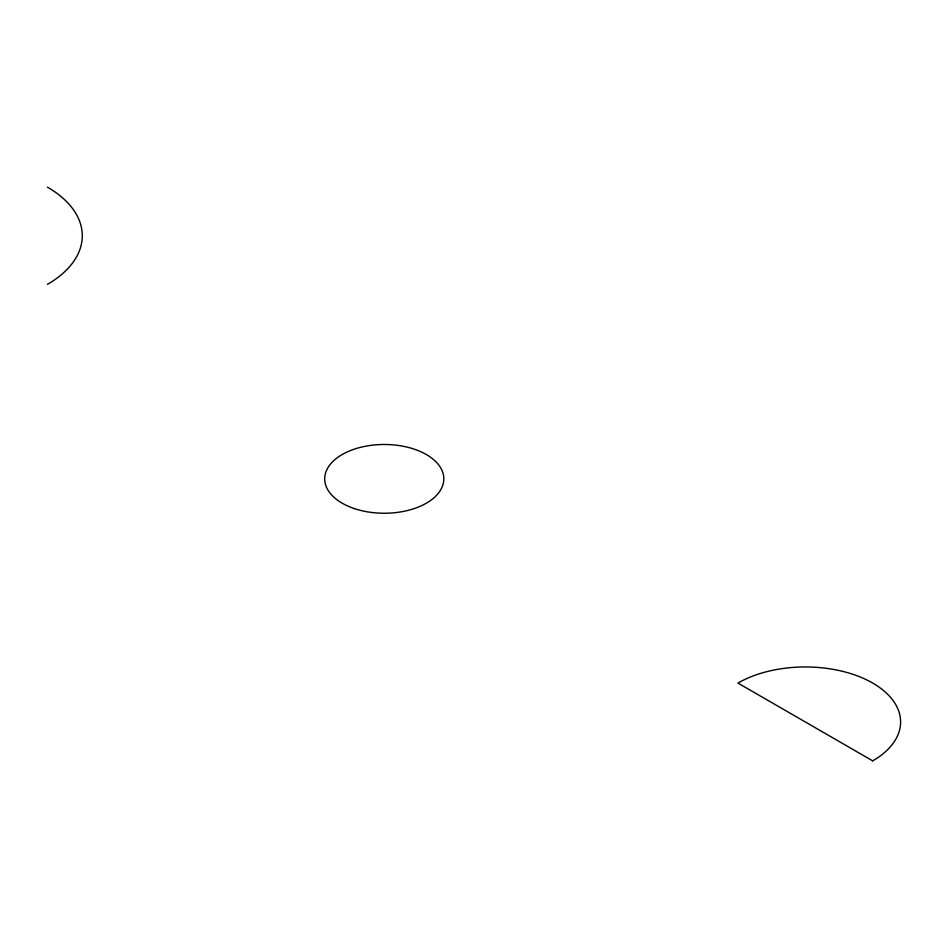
<?xml version="1.0" encoding="UTF-8"?>
<svg xmlns="http://www.w3.org/2000/svg" width="948" height="948" viewBox="0 0 948 948"><rect width="100%" height="100%" fill="white"/><g stroke="black" fill="none" stroke-linecap="round" stroke-linejoin="round"><path stroke-width="1.42" d="M47.4 187.135A119.093 68.754 0 0 1 47.4 284.376M872.693 760.865L737.947 683.07A95.274 55.008 0 0 1 872.693 683.07A95.274 55.008 0 0 1 872.693 760.865M354.481 508.638A59.546 34.377 0 0 0 443.806 478.859A59.546 34.377 0 0 0 354.481 449.091A59.546 34.377 0 0 0 354.481 508.638"/></g></svg>
